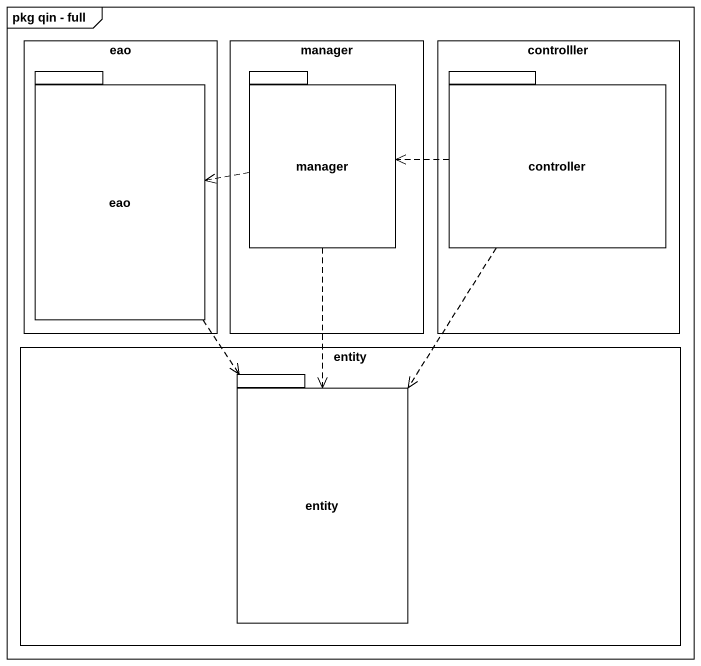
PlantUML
@startuml
mainframe pkg qin - full
rectangle eao {
  package "eao" as eao_2 {
  }
}
rectangle manager {
  package "manager" as manager_2 {
  }
}
rectangle controlller {
  package controller {
  }
}
rectangle "entity" as entity_ {
  package "entity" as entity__2 {
  }
}
eao_2 ..> entity__2
manager_2 .left.> eao_2
manager_2 ..> entity__2
controller .left.> manager_2
controller ..> entity__2
@enduml
